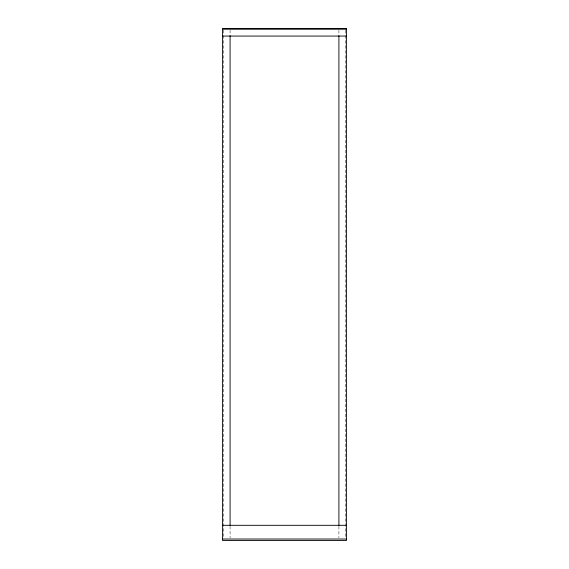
<?xml version="1.0" encoding="UTF-8"?>
<svg xmlns="http://www.w3.org/2000/svg" width="569" height="569" viewBox="0 0 569 569"><rect width="100%" height="100%" fill="white"/><g stroke="black" fill="none" stroke-linecap="round" stroke-linejoin="round"><path stroke-width="0.43" stroke-dasharray="2.85 2.13" d="M345.49 30.228L345.49 34.673M345.49 35.562L345.49 537.883M338.911 30.228L338.911 34.673M338.911 526.325L338.911 537.883M230.089 30.228L230.089 34.673M230.089 526.325L230.089 537.883M223.51 30.228L223.51 34.673M223.51 35.562L223.51 537.883"/><path stroke-width="0.85" d="M222.593 29.211L346.407 29.211M222.593 36.067L346.407 36.067M222.593 525.308L346.407 525.308M222.593 539.028L346.407 539.028M338.911 35.562L338.911 525.436M230.089 35.562L230.089 525.436M346.407 28.45L222.593 28.45L222.593 540.55L346.407 540.55L346.407 28.45"/></g></svg>
